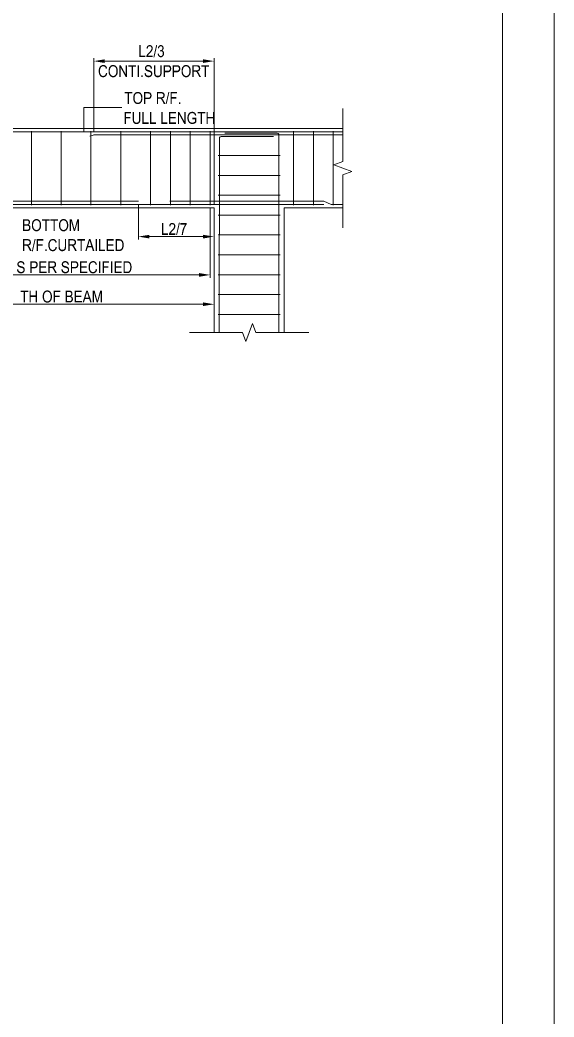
# Model space of a CAD drawing. Header units: millimetres. Extents: x 51.5 to 74.8, y 0.8 to 17.2.
# Drawn here: x 71.89 to 74.76, y 6.11 to 11.47 of the extents above; entities that cross this region are included whole.
import ezdxf

# ---------------------------------------------------------------- set-up
doc = ezdxf.new("R2010")
doc.units = ezdxf.units.MM
doc.layers.add('PDF_Geomertry', color=7, linetype='Continuous')
doc.layers.add('PDF_Solid Fills', color=7, linetype='Continuous')

msp = doc.modelspace()

# ---------------------------------------------------------------- hatches: boundary and pattern name
at = {"layer": 'PDF_Solid Fills', "transparency": 33554559}
for points in [[(72.529, 11.2724), (72.529, 11.3361), (72.5358, 11.3361), (72.5358, 11.2799), (72.5616, 11.2799), (72.5616, 11.2724)], [(72.6009, 11.2799), (72.6009, 11.2724), (72.5665, 11.2724), (72.5663, 11.2748), (72.5677, 11.2798), (72.5693, 11.2827), (72.5707, 11.2855), (72.5759, 11.2922), (72.5798, 11.2961), (72.5843, 11.3005), (72.5901, 11.3073), (72.5916, 11.3098), (72.593, 11.3123), (72.5944, 11.3168), (72.5944, 11.319), (72.5944, 11.3213), (72.5929, 11.3254), (72.5915, 11.3269), (72.5901, 11.3284), (72.5866, 11.3299), (72.5845, 11.3299), (72.5823, 11.3299), (72.5786, 11.3283), (72.5772, 11.3266), (72.5757, 11.3249), (72.5743, 11.3202), (72.5743, 11.317), (72.5677, 11.3179), (72.568, 11.3224), (72.5707, 11.3294), (72.5729, 11.3318), (72.5751, 11.334), (72.5811, 11.3363), (72.5847, 11.3363), (72.5887, 11.3363), (72.5947, 11.3336), (72.5968, 11.3309), (72.5988, 11.3283), (72.6009, 11.3222), (72.6009, 11.3187), (72.6009, 11.3156), (72.5993, 11.3098), (72.5977, 11.307), (72.5961, 11.3043), (72.59, 11.2969), (72.5855, 11.2922), (72.5826, 11.2893), (72.579, 11.2854), (72.578, 11.2843), (72.5772, 11.2831), (72.5759, 11.2811), (72.5754, 11.2799)], [(72.628, 11.2894), (72.6344, 11.2904), (72.6354, 11.2841), (72.6404, 11.2779), (72.6445, 11.2779), (72.6466, 11.2779), (72.6505, 11.2797), (72.652, 11.2815), (72.6537, 11.2834), (72.6552, 11.2881), (72.6552, 11.2912), (72.6552, 11.294), (72.6538, 11.2984), (72.6523, 11.3001), (72.6509, 11.3018), (72.6473, 11.3034), (72.6451, 11.3034), (72.6443, 11.3034), (72.6419, 11.303), (72.6407, 11.3026), (72.6413, 11.3094), (72.6423, 11.3094), (72.6447, 11.3094), (72.6486, 11.3108), (72.6501, 11.3123), (72.6515, 11.3137), (72.653, 11.3176), (72.653, 11.3199), (72.653, 11.3223), (72.6518, 11.3258), (72.6505, 11.3272), (72.6493, 11.3286), (72.6462, 11.3299), (72.6445, 11.3299), (72.6426, 11.3299), (72.6395, 11.3284), (72.6383, 11.327), (72.6369, 11.3256), (72.6354, 11.3213), (72.635, 11.3184), (72.6286, 11.3198), (72.6293, 11.324), (72.632, 11.3301), (72.6341, 11.3322), (72.6362, 11.3343), (72.6413, 11.3363), (72.6444, 11.3363), (72.6476, 11.3363), (72.6529, 11.334), (72.6551, 11.3316), (72.6573, 11.3293), (72.6595, 11.3234), (72.6595, 11.3198), (72.6595, 11.3177), (72.6586, 11.3138), (72.6577, 11.3122), (72.6568, 11.3105), (72.6541, 11.3079), (72.6525, 11.3069), (72.654, 11.3065), (72.6566, 11.3051), (72.6576, 11.3041), (72.6586, 11.3031), (72.6602, 11.3004), (72.6609, 11.2987), (72.6615, 11.297), (72.6622, 11.2933), (72.6622, 11.2913), (72.6622, 11.2869), (72.6595, 11.2798), (72.6569, 11.277), (72.6544, 11.2741), (72.6482, 11.2713), (72.6445, 11.2713), (72.6412, 11.2713), (72.6357, 11.2738), (72.6333, 11.2762), (72.6309, 11.2787), (72.6283, 11.2852)], [(72.3497, 11.1872), (72.3566, 11.1851), (72.3555, 11.1797), (72.3515, 11.1718), (72.3486, 11.1691), (72.3457, 11.1665), (72.3387, 11.1638), (72.3345, 11.1638), (72.3309, 11.1638), (72.3247, 11.1656), (72.3222, 11.1673), (72.3195, 11.1691), (72.3154, 11.1748), (72.3137, 11.1787), (72.312, 11.1826), (72.3105, 11.1918), (72.3105, 11.1972), (72.3105, 11.2023), (72.312, 11.2112), (72.3137, 11.2148), (72.3154, 11.2186), (72.3198, 11.224), (72.3226, 11.2258), (72.3254, 11.2277), (72.3316, 11.2295), (72.3351, 11.2295), (72.3388, 11.2295), (72.3454, 11.2272), (72.3482, 11.2248), (72.3508, 11.2226), (72.3547, 11.2156), (72.3557, 11.2111), (72.349, 11.2091), (72.3472, 11.2158), (72.3402, 11.2223), (72.335, 11.2223), (72.3323, 11.2223), (72.3279, 11.2211), (72.3259, 11.2197), (72.324, 11.2184), (72.3209, 11.2143), (72.3198, 11.2113), (72.3187, 11.2086), (72.3175, 11.2015), (72.3175, 11.1972), (72.3175, 11.1906), (72.3198, 11.1808), (72.3222, 11.1776), (72.3244, 11.1743), (72.3305, 11.1711), (72.3344, 11.1711), (72.3372, 11.1711), (72.342, 11.173), (72.3441, 11.1749), (72.3462, 11.177), (72.349, 11.1831)], [(72.4216, 11.1649), (72.4216, 11.2284), (72.4287, 11.2284), (72.4561, 11.1786), (72.4561, 11.2284), (72.4627, 11.2284), (72.4627, 11.1649), (72.4557, 11.1649), (72.4283, 11.2147), (72.4283, 11.1649)], [(72.4877, 11.1649), (72.4877, 11.2209), (72.4705, 11.2209), (72.4705, 11.2284), (72.5119, 11.2284), (72.5119, 11.2209), (72.4947, 11.2209), (72.4947, 11.1649)], [(72.557, 11.1854), (72.5636, 11.1861), (72.5638, 11.1834), (72.565, 11.1794), (72.5659, 11.1779), (72.5669, 11.1765), (72.5695, 11.1741), (72.5712, 11.1731), (72.5729, 11.1723), (72.5768, 11.1713), (72.5788, 11.1713), (72.582, 11.1713), (72.5868, 11.1729), (72.5884, 11.1744), (72.5902, 11.1759), (72.5919, 11.1798), (72.5919, 11.1822), (72.5919, 11.1837), (72.5912, 11.1861), (72.5907, 11.1872), (72.5901, 11.1881), (72.5882, 11.1899), (72.5869, 11.1906), (72.5857, 11.1913), (72.5802, 11.1931), (72.5761, 11.1944), (72.5725, 11.1954), (72.5672, 11.1976), (72.5657, 11.1987), (72.5641, 11.1998), (72.5616, 11.2026), (72.5608, 11.2044), (72.56, 11.2061), (72.559, 11.2099), (72.559, 11.212), (72.559, 11.2159), (72.5615, 11.2222), (72.564, 11.2247), (72.5665, 11.2272), (72.5733, 11.2295), (72.5775, 11.2295), (72.5804, 11.2295), (72.5855, 11.2284), (72.5876, 11.2273), (72.5898, 11.2261), (72.5932, 11.2229), (72.5944, 11.2206), (72.5957, 11.2186), (72.5969, 11.2134), (72.597, 11.2106), (72.5904, 11.2099), (72.5901, 11.213), (72.5883, 11.2176), (72.5866, 11.2191), (72.5851, 11.2206), (72.5805, 11.2222), (72.5777, 11.2222), (72.5748, 11.2222), (72.5702, 11.2208), (72.5687, 11.2195), (72.5672, 11.2181), (72.5657, 11.2148), (72.5657, 11.2127), (72.5657, 11.2108), (72.5668, 11.2079), (72.5679, 11.2068), (72.569, 11.2056), (72.5741, 11.2036), (72.5782, 11.2024), (72.5819, 11.2015), (72.5875, 11.1995), (72.589, 11.1988), (72.5913, 11.1976), (72.595, 11.1944), (72.5962, 11.1924), (72.5973, 11.1905), (72.5986, 11.1858), (72.5986, 11.183), (72.5986, 11.1802), (72.5973, 11.1752), (72.5961, 11.173), (72.5947, 11.1708), (72.5912, 11.1673), (72.589, 11.1662), (72.5869, 11.1649), (72.5815, 11.1638), (72.5784, 11.1638), (72.5736, 11.1638), (72.5659, 11.1668), (72.563, 11.1697), (72.5601, 11.1726), (72.5572, 11.1804)], [(72.642, 11.2284), (72.6488, 11.2284), (72.6488, 11.1918), (72.6488, 11.1872), (72.648, 11.1795), (72.647, 11.1766), (72.6462, 11.1736), (72.6429, 11.169), (72.6405, 11.1672), (72.6382, 11.1655), (72.6322, 11.1638), (72.6286, 11.1638), (72.6233, 11.1638), (72.6157, 11.1669), (72.613, 11.1699), (72.6105, 11.173), (72.6079, 11.184), (72.6079, 11.1918), (72.6079, 11.2284), (72.6148, 11.2284), (72.6148, 11.1918), (72.6148, 11.1874), (72.6155, 11.1812), (72.6162, 11.1793), (72.6168, 11.1773), (72.619, 11.1744), (72.6205, 11.1734), (72.622, 11.1724), (72.6258, 11.1713), (72.628, 11.1713), (72.6318, 11.1713), (72.637, 11.1734), (72.6387, 11.1755), (72.6404, 11.1776), (72.642, 11.1858), (72.642, 11.1918)], [(72.8802, 11.1649), (72.8802, 11.2209), (72.863, 11.2209), (72.863, 11.2284), (72.9044, 11.2284), (72.9044, 11.2209), (72.8872, 11.2209), (72.8872, 11.1649)], [(72.4668, 11.0202), (72.4668, 11.0762), (72.4495, 11.0762), (72.4495, 11.0837), (72.4909, 11.0837), (72.4909, 11.0762), (72.4736, 11.0762), (72.4736, 11.0202)], [(72.6966, 11.0202), (72.6966, 11.0837), (72.7319, 11.0837), (72.7319, 11.0762), (72.7036, 11.0762), (72.7036, 11.0566), (72.728, 11.0566), (72.728, 11.0491), (72.7036, 11.0491), (72.7036, 11.0202)], [(72.4495, 10.9131), (72.4495, 10.9768), (72.4848, 10.9768), (72.4848, 10.9691), (72.4565, 10.9691), (72.4565, 10.9495), (72.4809, 10.9495), (72.4809, 10.942), (72.4565, 10.942), (72.4565, 10.9131)], [(72.5276, 10.9768), (72.5345, 10.9768), (72.5345, 10.9399), (72.5345, 10.9354), (72.5336, 10.9277), (72.5327, 10.9248), (72.5319, 10.9219), (72.5286, 10.9172), (72.5262, 10.9155), (72.5238, 10.9137), (72.5177, 10.912), (72.5141, 10.912), (72.509, 10.912), (72.5012, 10.9151), (72.4987, 10.9181), (72.4961, 10.9212), (72.4936, 10.9322), (72.4936, 10.9399), (72.4936, 10.9768), (72.5004, 10.9768), (72.5004, 10.9399), (72.5004, 10.9356), (72.5011, 10.9294), (72.5018, 10.9274), (72.5025, 10.9255), (72.5047, 10.9226), (72.5062, 10.9216), (72.5077, 10.9206), (72.5115, 10.9197), (72.5136, 10.9197), (72.5173, 10.9197), (72.5227, 10.9216), (72.5244, 10.9237), (72.5259, 10.9258), (72.5276, 10.934), (72.5276, 10.9399)], [(72.5458, 10.9131), (72.5458, 10.9768), (72.5526, 10.9768), (72.5526, 10.9206), (72.5783, 10.9206), (72.5783, 10.9131)], [(72.5862, 10.9131), (72.5862, 10.9768), (72.5932, 10.9768), (72.5932, 10.9206), (72.6188, 10.9206), (72.6188, 10.9131)], [(72.647, 10.9131), (72.647, 10.9768), (72.654, 10.9768), (72.654, 10.9206), (72.6797, 10.9206), (72.6797, 10.9131)], [(72.6882, 10.9131), (72.6882, 10.9768), (72.7258, 10.9768), (72.7258, 10.9691), (72.6951, 10.9691), (72.6951, 10.9498), (72.7238, 10.9498), (72.7238, 10.9423), (72.6951, 10.9423), (72.6951, 10.9206), (72.727, 10.9206), (72.727, 10.9131)], [(72.7363, 10.9131), (72.7363, 10.9768), (72.7434, 10.9768), (72.7708, 10.9268), (72.7708, 10.9768), (72.7775, 10.9768), (72.7775, 10.9131), (72.7704, 10.9131), (72.743, 10.963), (72.743, 10.9131)], [(72.8137, 10.938), (72.8137, 10.9455), (72.8358, 10.9456), (72.8358, 10.9219), (72.8332, 10.9195), (72.828, 10.9158), (72.8252, 10.9145), (72.8226, 10.9133), (72.8169, 10.912), (72.8141, 10.912), (72.8102, 10.912), (72.8034, 10.914), (72.8005, 10.9158), (72.7975, 10.9177), (72.7927, 10.9233), (72.7911, 10.927), (72.7893, 10.9306), (72.7875, 10.9394), (72.7875, 10.9445), (72.7875, 10.9498), (72.7893, 10.9588), (72.7911, 10.9627), (72.7927, 10.9666), (72.7973, 10.9723), (72.8002, 10.9741), (72.803, 10.9759), (72.8098, 10.9777), (72.8137, 10.9777), (72.8165, 10.9777), (72.8215, 10.9768), (72.8237, 10.9756), (72.8258, 10.9745), (72.8294, 10.9716), (72.8308, 10.9697), (72.8322, 10.9677), (72.8343, 10.9623), (72.835, 10.959), (72.8287, 10.9569), (72.8282, 10.9595), (72.8265, 10.9636), (72.8255, 10.9648), (72.8247, 10.9662), (72.822, 10.9683), (72.8205, 10.9691), (72.819, 10.9698), (72.8155, 10.9706), (72.8134, 10.9706), (72.8107, 10.9706), (72.8058, 10.9693), (72.8037, 10.9679), (72.8016, 10.9665), (72.7983, 10.9622), (72.797, 10.9593), (72.7958, 10.9563), (72.7945, 10.9493), (72.7945, 10.9451), (72.7945, 10.9387), (72.7972, 10.9291), (72.8, 10.9259), (72.8026, 10.9227), (72.8095, 10.9197), (72.8138, 10.9197), (72.8159, 10.9197), (72.8201, 10.9206), (72.8222, 10.9216), (72.8244, 10.9226), (72.8277, 10.9248), (72.829, 10.9262), (72.829, 10.938)], [(72.8591, 10.9131), (72.8591, 10.9691), (72.842, 10.9691), (72.842, 10.9768), (72.8833, 10.9768), (72.8833, 10.9691), (72.8661, 10.9691), (72.8661, 10.9131)], [(72.8902, 10.9131), (72.8902, 10.9768), (72.8972, 10.9768), (72.8972, 10.9506), (72.9243, 10.9506), (72.9243, 10.9768), (72.9312, 10.9768), (72.9312, 10.9131), (72.9243, 10.9131), (72.9243, 10.9431), (72.8972, 10.9431), (72.8972, 10.9131)], [(72.0229, 10.3368), (72.0229, 10.3929), (72.0058, 10.3929), (72.0058, 10.4004), (72.047, 10.4004), (72.047, 10.3929), (72.0298, 10.3929), (72.0298, 10.3368)], [(72.0675, 10.3368), (72.0675, 10.3929), (72.0502, 10.3929), (72.0502, 10.4004), (72.0915, 10.4004), (72.0915, 10.3929), (72.0743, 10.3929), (72.0743, 10.3368)], [(72.1551, 10.3368), (72.1551, 10.4004), (72.1654, 10.4004), (72.1777, 10.3554), (72.1802, 10.3459), (72.1807, 10.3476), (72.182, 10.3527), (72.183, 10.3561), (72.1955, 10.4004), (72.2047, 10.4004), (72.2047, 10.3368), (72.1982, 10.3368), (72.1982, 10.3899), (72.183, 10.3368), (72.1768, 10.3368), (72.1616, 10.3909), (72.1616, 10.3368)], [(72.6507, 10.3165), (72.6507, 10.3799), (72.6575, 10.3799), (72.6575, 10.324), (72.6832, 10.324), (72.6832, 10.3165)], [(72.7226, 10.324), (72.7226, 10.3165), (72.688, 10.3165), (72.688, 10.3187), (72.6894, 10.3238), (72.6908, 10.3266), (72.6923, 10.3294), (72.6976, 10.3361), (72.7013, 10.3399), (72.7059, 10.3444), (72.7118, 10.3513), (72.7132, 10.3538), (72.7145, 10.3562), (72.7159, 10.3608), (72.7159, 10.3629), (72.7159, 10.3652), (72.7145, 10.3693), (72.7132, 10.3708), (72.7118, 10.3723), (72.7082, 10.3738), (72.7061, 10.3738), (72.7038, 10.3738), (72.7002, 10.3722), (72.6987, 10.3705), (72.6973, 10.3688), (72.6959, 10.3641), (72.6959, 10.3611), (72.6893, 10.3619), (72.6897, 10.3665), (72.6922, 10.3733), (72.6945, 10.3756), (72.6968, 10.378), (72.7026, 10.3802), (72.7063, 10.3802), (72.7104, 10.3802), (72.7163, 10.3776), (72.7184, 10.3749), (72.7205, 10.3722), (72.7225, 10.3661), (72.7225, 10.3627), (72.7225, 10.3597), (72.7209, 10.3538), (72.7193, 10.3511), (72.7177, 10.3483), (72.7116, 10.3408), (72.707, 10.3362), (72.7043, 10.3333), (72.7005, 10.3293), (72.6997, 10.3281), (72.6988, 10.3272), (72.6975, 10.3249), (72.697, 10.324)], [(72.75, 10.3716), (72.75, 10.3793), (72.7837, 10.3793), (72.7837, 10.3731), (72.78, 10.3683), (72.7733, 10.3555), (72.7705, 10.3476), (72.7676, 10.3397), (72.7643, 10.3241), (72.7638, 10.3165), (72.7573, 10.3165), (72.7575, 10.3204), (72.7587, 10.3297), (72.7598, 10.3351), (72.7611, 10.3404), (72.7644, 10.3505), (72.7665, 10.3552), (72.7686, 10.3601), (72.773, 10.3683), (72.7755, 10.3716)], [(71.9775, 10.2297), (71.9775, 10.2933), (72.0126, 10.2933), (72.0126, 10.2858), (71.9843, 10.2858), (71.9843, 10.2661), (72.0088, 10.2661), (72.0088, 10.2586), (71.9843, 10.2586), (71.9843, 10.2297)], [(72.0787, 10.252), (72.0857, 10.2498), (72.0845, 10.2445), (72.0805, 10.2365), (72.0776, 10.2338), (72.0747, 10.2312), (72.0677, 10.2286), (72.0636, 10.2286), (72.06, 10.2286), (72.0538, 10.2304), (72.0512, 10.2322), (72.0487, 10.234), (72.0444, 10.2395), (72.0429, 10.2436), (72.0412, 10.2474), (72.0395, 10.2566), (72.0395, 10.2619), (72.0395, 10.2672), (72.0412, 10.2761), (72.0429, 10.2797), (72.0444, 10.2833), (72.0488, 10.2888), (72.0516, 10.2906), (72.0545, 10.2924), (72.0608, 10.2944), (72.0643, 10.2944), (72.068, 10.2944), (72.0744, 10.292), (72.0772, 10.2897), (72.08, 10.2873), (72.0837, 10.2805), (72.0848, 10.2759), (72.078, 10.274), (72.0763, 10.2805), (72.0693, 10.2872), (72.0641, 10.2872), (72.0615, 10.2872), (72.0569, 10.2858), (72.055, 10.2845), (72.0532, 10.2831), (72.05, 10.279), (72.0488, 10.2762), (72.0477, 10.2734), (72.0466, 10.2662), (72.0466, 10.2619), (72.0466, 10.2554), (72.0488, 10.2456), (72.0512, 10.2423), (72.0536, 10.2391), (72.0597, 10.2358), (72.0634, 10.2358), (72.0663, 10.2358), (72.0712, 10.2379), (72.0733, 10.2398), (72.0752, 10.2419), (72.078, 10.2479)], [(72.1283, 10.2933), (72.1352, 10.2933), (72.1352, 10.2566), (72.1352, 10.2519), (72.1343, 10.2444), (72.1334, 10.2413), (72.1325, 10.2384), (72.1293, 10.2337), (72.1269, 10.232), (72.1245, 10.2304), (72.1184, 10.2286), (72.1148, 10.2286), (72.1097, 10.2286), (72.1019, 10.2318), (72.0994, 10.2348), (72.0968, 10.2379), (72.0943, 10.2487), (72.0943, 10.2566), (72.0943, 10.2933), (72.1011, 10.2933), (72.1011, 10.2566), (72.1011, 10.2523), (72.1018, 10.2461), (72.1025, 10.2441), (72.1032, 10.2422), (72.1052, 10.2393), (72.1068, 10.2381), (72.1084, 10.2372), (72.112, 10.2362), (72.1143, 10.2362), (72.118, 10.2362), (72.1233, 10.2383), (72.125, 10.2404), (72.1266, 10.2424), (72.1283, 10.2505), (72.1283, 10.2566)], [(72.2127, 10.2297), (72.2127, 10.2858), (72.1955, 10.2858), (72.1955, 10.2933), (72.2368, 10.2933), (72.2368, 10.2858), (72.2195, 10.2858), (72.2195, 10.2297)], [(72.3122, 10.2297), (72.3122, 10.2933), (72.3191, 10.2933), (72.3191, 10.2372), (72.3448, 10.2372), (72.3448, 10.2297)], [(72.3533, 10.2297), (72.3533, 10.2933), (72.3911, 10.2933), (72.3911, 10.2858), (72.3602, 10.2858), (72.3602, 10.2663), (72.3891, 10.2663), (72.3891, 10.2588), (72.3602, 10.2588), (72.3602, 10.2372), (72.3922, 10.2372), (72.3922, 10.2297)], [(71.8713, 10.1312), (71.8777, 10.1319), (71.878, 10.1293), (71.8793, 10.1252), (71.8801, 10.1237), (71.8811, 10.1222), (71.8837, 10.1199), (71.8854, 10.119), (71.8872, 10.1181), (71.8911, 10.1172), (71.8932, 10.1172), (71.8962, 10.1172), (71.9011, 10.1187), (71.9027, 10.1202), (71.9044, 10.1218), (71.9061, 10.1256), (71.9061, 10.128), (71.9061, 10.1294), (71.9055, 10.1319), (71.9048, 10.133), (71.9043, 10.134), (71.9025, 10.1358), (71.9012, 10.1365), (71.9, 10.137), (71.8945, 10.139), (71.8904, 10.1402), (71.8866, 10.1412), (71.8815, 10.1434), (71.8798, 10.1445), (71.8783, 10.1456), (71.8759, 10.1484), (71.875, 10.1501), (71.8741, 10.1519), (71.8733, 10.1556), (71.8733, 10.1579), (71.8733, 10.1618), (71.8758, 10.168), (71.8783, 10.1705), (71.8808, 10.1729), (71.8875, 10.1754), (71.8918, 10.1754), (71.8945, 10.1754), (71.8997, 10.1743), (71.9019, 10.1731), (71.904, 10.1719), (71.9075, 10.1687), (71.9086, 10.1665), (71.9098, 10.1644), (71.9111, 10.1593), (71.9112, 10.1565), (71.9045, 10.1558), (71.9043, 10.1588), (71.9025, 10.1634), (71.9009, 10.1649), (71.8993, 10.1665), (71.8948, 10.1679), (71.8919, 10.1679), (71.889, 10.1679), (71.8845, 10.1666), (71.883, 10.1654), (71.8815, 10.164), (71.88, 10.1606), (71.88, 10.1586), (71.88, 10.1566), (71.8811, 10.1536), (71.8822, 10.1526), (71.8833, 10.1515), (71.8884, 10.1494), (71.8923, 10.1483), (71.8962, 10.1473), (71.9016, 10.1454), (71.9032, 10.1447), (71.9055, 10.1434), (71.9091, 10.1402), (71.9104, 10.1383), (71.9116, 10.1363), (71.9127, 10.1315), (71.9127, 10.1288), (71.9127, 10.1261), (71.9115, 10.1211), (71.9102, 10.1188), (71.909, 10.1166), (71.9055, 10.1131), (71.9033, 10.112), (71.9011, 10.1108), (71.8958, 10.1097), (71.8927, 10.1097), (71.8879, 10.1097), (71.8801, 10.1126), (71.8773, 10.1155), (71.8744, 10.1184), (71.8713, 10.1262)], [(71.9912, 10.1108), (71.9912, 10.1743), (72.0288, 10.1743), (72.0288, 10.1668), (71.998, 10.1668), (71.998, 10.1473), (72.0269, 10.1473), (72.0269, 10.1398), (71.998, 10.1398), (71.998, 10.1183), (72.03, 10.1183), (72.03, 10.1108)], [(72.11, 10.1312), (72.1165, 10.1319), (72.1168, 10.1293), (72.118, 10.1252), (72.1188, 10.1237), (72.1198, 10.1222), (72.1225, 10.1199), (72.1241, 10.119), (72.1259, 10.1181), (72.1297, 10.1172), (72.1319, 10.1172), (72.135, 10.1172), (72.1397, 10.1187), (72.1415, 10.1202), (72.1432, 10.1218), (72.1448, 10.1256), (72.1448, 10.128), (72.1448, 10.1294), (72.1443, 10.1319), (72.1436, 10.133), (72.143, 10.134), (72.1411, 10.1358), (72.1398, 10.1365), (72.1386, 10.137), (72.1333, 10.139), (72.1291, 10.1402), (72.1254, 10.1412), (72.1201, 10.1434), (72.1186, 10.1445), (72.117, 10.1456), (72.1145, 10.1484), (72.1137, 10.1501), (72.1129, 10.1519), (72.112, 10.1556), (72.112, 10.1579), (72.112, 10.1618), (72.1145, 10.168), (72.117, 10.1705), (72.1195, 10.1729), (72.1262, 10.1754), (72.1304, 10.1754), (72.1333, 10.1754), (72.1384, 10.1743), (72.1407, 10.1731), (72.1427, 10.1719), (72.1462, 10.1687), (72.1473, 10.1665), (72.1486, 10.1644), (72.1498, 10.1593), (72.15, 10.1565), (72.1433, 10.1558), (72.143, 10.1588), (72.1412, 10.1634), (72.1395, 10.1649), (72.138, 10.1665), (72.1336, 10.1679), (72.1307, 10.1679), (72.1277, 10.1679), (72.1233, 10.1666), (72.1218, 10.1654), (72.1201, 10.164), (72.1186, 10.1606), (72.1186, 10.1586), (72.1186, 10.1566), (72.1197, 10.1536), (72.1209, 10.1526), (72.122, 10.1515), (72.127, 10.1494), (72.1311, 10.1483), (72.135, 10.1473), (72.1404, 10.1454), (72.1419, 10.1447), (72.1443, 10.1434), (72.1479, 10.1402), (72.1491, 10.1383), (72.1504, 10.1363), (72.1515, 10.1315), (72.1515, 10.1288), (72.1515, 10.1261), (72.1502, 10.1211), (72.149, 10.1188), (72.1477, 10.1166), (72.1443, 10.1131), (72.142, 10.112), (72.1398, 10.1108), (72.1345, 10.1097), (72.1313, 10.1097), (72.1266, 10.1097), (72.1188, 10.1126), (72.1159, 10.1155), (72.1132, 10.1184), (72.1101, 10.1262)], [(72.2097, 10.1108), (72.2097, 10.1743), (72.2473, 10.1743), (72.2473, 10.1668), (72.2165, 10.1668), (72.2165, 10.1473), (72.2454, 10.1473), (72.2454, 10.1398), (72.2165, 10.1398), (72.2165, 10.1183), (72.2486, 10.1183), (72.2486, 10.1108)], [(72.2951, 10.133), (72.302, 10.1309), (72.3009, 10.1255), (72.2969, 10.1176), (72.294, 10.1149), (72.2911, 10.1123), (72.2841, 10.1097), (72.28, 10.1097), (72.2763, 10.1097), (72.2701, 10.1113), (72.2676, 10.1131), (72.265, 10.1149), (72.2608, 10.1206), (72.2591, 10.1245), (72.2576, 10.1284), (72.2559, 10.1376), (72.2559, 10.143), (72.2559, 10.1481), (72.2576, 10.157), (72.2591, 10.1606), (72.2608, 10.1644), (72.2652, 10.1698), (72.268, 10.1716), (72.2708, 10.1736), (72.277, 10.1754), (72.2805, 10.1754), (72.2844, 10.1754), (72.2908, 10.173), (72.2936, 10.1706), (72.2962, 10.1683), (72.3001, 10.1615), (72.3012, 10.1569), (72.2944, 10.1549), (72.2926, 10.1616), (72.2857, 10.1681), (72.2804, 10.1681), (72.2779, 10.1681), (72.2733, 10.1669), (72.2713, 10.1655), (72.2694, 10.1641), (72.2663, 10.1601), (72.2652, 10.1572), (72.2641, 10.1544), (72.263, 10.1473), (72.263, 10.143), (72.263, 10.1365), (72.2652, 10.1266), (72.2676, 10.1233), (72.2698, 10.1201), (72.2761, 10.1168), (72.2798, 10.1168), (72.2826, 10.1168), (72.2876, 10.1188), (72.2895, 10.1208), (72.2916, 10.1229), (72.2944, 10.129)], [(72.3313, 10.1108), (72.3313, 10.1743), (72.3665, 10.1743), (72.3665, 10.1668), (72.3382, 10.1668), (72.3382, 10.1472), (72.3627, 10.1472), (72.3627, 10.1397), (72.3382, 10.1397), (72.3382, 10.1108)], [(72.3957, 10.1108), (72.3957, 10.1743), (72.4334, 10.1743), (72.4334, 10.1668), (72.4026, 10.1668), (72.4026, 10.1473), (72.4315, 10.1473), (72.4315, 10.1398), (72.4026, 10.1398), (72.4026, 10.1183), (72.4345, 10.1183), (72.4345, 10.1108)], [(71.9072, 9.9531), (71.9072, 10.0091), (71.89, 10.0091), (71.89, 10.0166), (71.9313, 10.0166), (71.9313, 10.0091), (71.9141, 10.0091), (71.9141, 9.9531)], [(71.9383, 9.9531), (71.9383, 10.0166), (71.9452, 10.0166), (71.9452, 9.9905), (71.9723, 9.9905), (71.9723, 10.0166), (71.9791, 10.0166), (71.9791, 9.9531), (71.9723, 9.9531), (71.9723, 9.983), (71.9452, 9.983), (71.9452, 9.9531)], [(72.0683, 9.9531), (72.0683, 10.0166), (72.1036, 10.0166), (72.1036, 10.0091), (72.0752, 10.0091), (72.0752, 9.9895), (72.0997, 9.9895), (72.0997, 9.982), (72.0752, 9.982), (72.0752, 9.9531)], [(72.1813, 9.9531), (72.1813, 10.0166), (72.219, 10.0166), (72.219, 10.0091), (72.1882, 10.0091), (72.1882, 9.9898), (72.217, 9.9898), (72.217, 9.9822), (72.1882, 9.9822), (72.1882, 9.9606), (72.2202, 9.9606), (72.2202, 9.9531)], [(72.278, 9.9531), (72.278, 10.0166), (72.2884, 10.0166), (72.3008, 9.9716), (72.3032, 9.9622), (72.3037, 9.964), (72.3051, 9.9691), (72.3059, 9.9724), (72.3184, 10.0166), (72.3277, 10.0166), (72.3277, 9.9531), (72.3211, 9.9531), (72.3211, 10.0062), (72.3059, 9.9531), (72.2997, 9.9531), (72.2847, 10.0073), (72.2847, 9.9531)]]:
    msp.add_hatch(color=256, dxfattribs=at).paths.add_polyline_path(points)
h = msp.add_hatch(color=256, dxfattribs=at)
h.paths.add_polyline_path([(72.3632, 11.1958), (72.3632, 11.204), (72.3668, 11.2165), (72.3704, 11.2208), (72.374, 11.2252), (72.3829, 11.2295), (72.3882, 11.2295), (72.3916, 11.2295), (72.398, 11.2276), (72.4008, 11.2256), (72.4036, 11.2237), (72.4082, 11.218), (72.4098, 11.2143), (72.4115, 11.2106), (72.4132, 11.2018), (72.4132, 11.1966), (72.4132, 11.1895), (72.41, 11.178), (72.4066, 11.1736), (72.4032, 11.1687), (72.3938, 11.1638), (72.3882, 11.1638), (72.3825, 11.1638), (72.3732, 11.1688), (72.3695, 11.1738), (72.3663, 11.1784), (72.3632, 11.1894)])
h.paths.add_polyline_path([(72.3702, 11.1958), (72.3702, 11.1898), (72.3729, 11.1808), (72.3755, 11.1774), (72.378, 11.1743), (72.3844, 11.1711), (72.3882, 11.1711), (72.3919, 11.1711), (72.3983, 11.1743), (72.4009, 11.1776), (72.4034, 11.1808), (72.4061, 11.1905), (72.4061, 11.1968), (72.4061, 11.2009), (72.4047, 11.2083), (72.4034, 11.2115), (72.4023, 11.214), (72.3993, 11.2179), (72.3972, 11.2194), (72.3952, 11.2209), (72.3907, 11.2223), (72.3883, 11.2223), (72.3844, 11.2223), (72.3779, 11.2191), (72.3754, 11.2159), (72.3729, 11.2126), (72.3702, 11.2026)])
h = msp.add_hatch(color=256, dxfattribs=at)
h.paths.add_polyline_path([(72.6605, 11.1649), (72.6605, 11.2284), (72.6801, 11.2284), (72.6836, 11.2284), (72.6887, 11.2279), (72.6904, 11.2273), (72.6926, 11.2265), (72.6962, 11.2234), (72.6976, 11.2212), (72.699, 11.2188), (72.7002, 11.2134), (72.7002, 11.2102), (72.7002, 11.2059), (72.698, 11.1988), (72.6959, 11.1962), (72.6937, 11.1934), (72.6861, 11.1908), (72.6808, 11.1908), (72.6673, 11.1908), (72.6673, 11.1649)])
h.paths.add_polyline_path([(72.6673, 11.1983), (72.6809, 11.1983), (72.6841, 11.1983), (72.6887, 11.1997), (72.6902, 11.2011), (72.6918, 11.2026), (72.6932, 11.2069), (72.6932, 11.2098), (72.6932, 11.2118), (72.6925, 11.2149), (72.6918, 11.2163), (72.6911, 11.2176), (72.6893, 11.2195), (72.6883, 11.2199), (72.6872, 11.2205), (72.6834, 11.2209), (72.6808, 11.2209), (72.6673, 11.2209)])
h = msp.add_hatch(color=256, dxfattribs=at)
h.paths.add_polyline_path([(72.709, 11.1649), (72.709, 11.2284), (72.7287, 11.2284), (72.7322, 11.2284), (72.7373, 11.2279), (72.739, 11.2273), (72.7412, 11.2265), (72.7448, 11.2234), (72.7461, 11.2212), (72.7475, 11.2188), (72.7488, 11.2134), (72.7488, 11.2102), (72.7488, 11.2059), (72.7466, 11.1988), (72.7444, 11.1962), (72.7423, 11.1934), (72.7347, 11.1908), (72.7293, 11.1908), (72.7159, 11.1908), (72.7159, 11.1649)])
h.paths.add_polyline_path([(72.7159, 11.1983), (72.7294, 11.1983), (72.7326, 11.1983), (72.7373, 11.1997), (72.7388, 11.2011), (72.7402, 11.2026), (72.7418, 11.2069), (72.7418, 11.2098), (72.7418, 11.2118), (72.7411, 11.2149), (72.7402, 11.2163), (72.7395, 11.2176), (72.7379, 11.2195), (72.7368, 11.2199), (72.7358, 11.2205), (72.732, 11.2209), (72.7293, 11.2209), (72.7159, 11.2209)])
h = msp.add_hatch(color=256, dxfattribs=at)
h.paths.add_polyline_path([(72.7557, 11.1958), (72.7557, 11.204), (72.7593, 11.2165), (72.7629, 11.2208), (72.7665, 11.2252), (72.7754, 11.2295), (72.7807, 11.2295), (72.7841, 11.2295), (72.7904, 11.2276), (72.7933, 11.2256), (72.7961, 11.2237), (72.8007, 11.218), (72.8023, 11.2143), (72.804, 11.2106), (72.8057, 11.2018), (72.8057, 11.1966), (72.8057, 11.1895), (72.8023, 11.178), (72.7991, 11.1736), (72.7957, 11.1687), (72.7863, 11.1638), (72.7807, 11.1638), (72.7748, 11.1638), (72.7657, 11.1688), (72.762, 11.1738), (72.7588, 11.1784), (72.7557, 11.1894)])
h.paths.add_polyline_path([(72.7627, 11.1958), (72.7627, 11.1898), (72.7654, 11.1808), (72.768, 11.1774), (72.7705, 11.1743), (72.7769, 11.1711), (72.7807, 11.1711), (72.7844, 11.1711), (72.7908, 11.1743), (72.7934, 11.1776), (72.7959, 11.1808), (72.7986, 11.1905), (72.7986, 11.1968), (72.7986, 11.2009), (72.7972, 11.2083), (72.7959, 11.2115), (72.7948, 11.214), (72.7918, 11.2179), (72.7897, 11.2194), (72.7876, 11.2209), (72.7832, 11.2223), (72.7808, 11.2223), (72.7768, 11.2223), (72.7704, 11.2191), (72.7679, 11.2159), (72.7652, 11.2126), (72.7627, 11.2026)])
h = msp.add_hatch(color=256, dxfattribs=at)
h.paths.add_polyline_path([(72.8143, 11.1649), (72.8143, 11.2284), (72.8375, 11.2284), (72.8411, 11.2284), (72.8463, 11.2276), (72.8482, 11.2268), (72.8498, 11.2258), (72.8527, 11.2229), (72.8538, 11.2208), (72.855, 11.2187), (72.8561, 11.2138), (72.8561, 11.2112), (72.8561, 11.2076), (72.8541, 11.2018), (72.8523, 11.1995), (72.8504, 11.1973), (72.845, 11.1944), (72.8413, 11.1938), (72.8429, 11.193), (72.845, 11.1912), (72.8458, 11.1904), (72.8473, 11.1886), (72.85, 11.1844), (72.8512, 11.1822), (72.8602, 11.1649), (72.8516, 11.1649), (72.8447, 11.1781), (72.8426, 11.182), (72.8395, 11.1872), (72.8386, 11.1886), (72.8375, 11.1899), (72.8355, 11.1918), (72.8345, 11.1922), (72.8336, 11.1927), (72.8309, 11.1931), (72.8291, 11.1931), (72.8212, 11.1931), (72.8212, 11.1649)])
h.paths.add_polyline_path([(72.8212, 11.2005), (72.8361, 11.2005), (72.8384, 11.2005), (72.8422, 11.2011), (72.8434, 11.2016), (72.8447, 11.2022), (72.8468, 11.2041), (72.8475, 11.2054), (72.8482, 11.2066), (72.849, 11.2095), (72.849, 11.2112), (72.849, 11.2136), (72.8475, 11.2173), (72.8461, 11.2187), (72.8447, 11.2201), (72.8405, 11.2215), (72.8377, 11.2215), (72.8212, 11.2215)])
h = msp.add_hatch(color=256, dxfattribs=at)
h.paths.add_polyline_path([(72.4959, 11.0511), (72.4959, 11.0593), (72.4995, 11.0718), (72.5032, 11.0761), (72.5068, 11.0805), (72.5157, 11.0848), (72.5209, 11.0848), (72.5244, 11.0848), (72.5307, 11.0829), (72.5336, 11.0809), (72.5363, 11.079), (72.5409, 11.0733), (72.5426, 11.0695), (72.5443, 11.0659), (72.5458, 11.057), (72.5458, 11.0519), (72.5458, 11.0448), (72.5426, 11.0333), (72.5394, 11.0288), (72.5359, 11.024), (72.5266, 11.0191), (72.5209, 11.0191), (72.5151, 11.0191), (72.5058, 11.0241), (72.5023, 11.0291), (72.4991, 11.0337), (72.4959, 11.0447)])
h.paths.add_polyline_path([(72.503, 11.0511), (72.503, 11.0451), (72.5057, 11.0361), (72.5083, 11.0327), (72.5108, 11.0295), (72.5172, 11.0262), (72.5209, 11.0262), (72.5247, 11.0262), (72.5311, 11.0295), (72.5336, 11.0329), (72.5362, 11.0361), (72.5388, 11.0458), (72.5388, 11.052), (72.5388, 11.0562), (72.5375, 11.0636), (72.5362, 11.0668), (72.5351, 11.0693), (72.532, 11.0731), (72.53, 11.0747), (72.5279, 11.0762), (72.5234, 11.0776), (72.5209, 11.0776), (72.517, 11.0776), (72.5107, 11.0744), (72.5082, 11.0711), (72.5055, 11.0679), (72.503, 11.0579)])
h = msp.add_hatch(color=256, dxfattribs=at)
h.paths.add_polyline_path([(72.5545, 11.0202), (72.5545, 11.0837), (72.5743, 11.0837), (72.5777, 11.0837), (72.5829, 11.0831), (72.5844, 11.0826), (72.5868, 11.0818), (72.5904, 11.0787), (72.5916, 11.0763), (72.593, 11.0741), (72.5944, 11.0687), (72.5944, 11.0654), (72.5944, 11.0612), (72.5922, 11.0541), (72.59, 11.0515), (72.5877, 11.0487), (72.5802, 11.0461), (72.5748, 11.0461), (72.5615, 11.0461), (72.5615, 11.0202)])
h.paths.add_polyline_path([(72.5615, 11.0536), (72.575, 11.0536), (72.5782, 11.0536), (72.5829, 11.0549), (72.5843, 11.0563), (72.5858, 11.0579), (72.5873, 11.0622), (72.5873, 11.0651), (72.5873, 11.067), (72.5866, 11.0702), (72.5858, 11.0715), (72.5851, 11.0729), (72.5833, 11.0747), (72.5823, 11.0752), (72.5812, 11.0758), (72.5776, 11.0762), (72.5748, 11.0762), (72.5615, 11.0762)])
h = msp.add_hatch(color=256, dxfattribs=at)
h.paths.add_polyline_path([(72.6234, 11.0202), (72.6234, 11.0837), (72.6465, 11.0837), (72.6501, 11.0837), (72.6555, 11.0829), (72.6572, 11.0819), (72.6588, 11.0811), (72.6618, 11.0781), (72.6629, 11.0761), (72.664, 11.074), (72.6651, 11.0691), (72.6651, 11.0665), (72.6651, 11.0629), (72.6632, 11.057), (72.6613, 11.0548), (72.6594, 11.0526), (72.654, 11.0497), (72.6504, 11.0491), (72.6519, 11.0483), (72.6541, 11.0465), (72.6548, 11.0456), (72.6563, 11.0437), (72.6591, 11.0397), (72.6602, 11.0374), (72.6693, 11.0202), (72.6607, 11.0202), (72.6537, 11.0334), (72.6516, 11.0373), (72.6486, 11.0424), (72.6476, 11.0438), (72.6466, 11.0452), (72.6445, 11.047), (72.6436, 11.0474), (72.6426, 11.048), (72.64, 11.0484), (72.6382, 11.0484), (72.6302, 11.0484), (72.6302, 11.0202)])
h.paths.add_polyline_path([(72.6302, 11.0558), (72.6451, 11.0558), (72.6476, 11.0558), (72.6512, 11.0563), (72.6525, 11.0569), (72.6538, 11.0574), (72.6558, 11.0594), (72.6565, 11.0606), (72.6573, 11.0619), (72.658, 11.0648), (72.658, 11.0665), (72.658, 11.0688), (72.6566, 11.0726), (72.6552, 11.074), (72.6537, 11.0754), (72.6495, 11.0768), (72.6468, 11.0768), (72.6302, 11.0768)])
h = msp.add_hatch(color=256, dxfattribs=at)
h.paths.add_polyline_path([(71.9041, 10.3368), (71.9041, 10.4004), (71.9237, 10.4004), (71.9266, 10.4004), (71.9313, 10.3994), (71.9332, 10.3984), (71.9348, 10.3976), (71.9377, 10.3947), (71.9388, 10.3927), (71.94, 10.3908), (71.9411, 10.3865), (71.9411, 10.3841), (71.9411, 10.3819), (71.9401, 10.378), (71.9391, 10.3762), (71.9382, 10.3744), (71.9355, 10.3716), (71.9337, 10.3706), (71.9359, 10.3698), (71.9395, 10.3669), (71.9408, 10.3649), (71.9422, 10.363), (71.9434, 10.3581), (71.9434, 10.3552), (71.9434, 10.3523), (71.9423, 10.3472), (71.9411, 10.3451), (71.94, 10.3429), (71.9368, 10.3397), (71.9348, 10.3387), (71.9327, 10.3377), (71.9273, 10.3368), (71.924, 10.3368)])
h.paths.add_polyline_path([(71.9109, 10.3443), (71.924, 10.3443), (71.9261, 10.3443), (71.9293, 10.3447), (71.9304, 10.3451), (71.9318, 10.3456), (71.934, 10.3474), (71.9348, 10.3487), (71.9357, 10.3501), (71.9363, 10.3533), (71.9363, 10.3552), (71.9363, 10.357), (71.9357, 10.3601), (71.935, 10.3613), (71.9341, 10.3626), (71.9322, 10.3644), (71.9309, 10.3649), (71.9297, 10.3655), (71.9258, 10.3661), (71.923, 10.3661), (71.9109, 10.3661)])
h.paths.add_polyline_path([(71.9109, 10.3736), (71.9223, 10.3736), (71.9245, 10.3736), (71.9276, 10.3738), (71.9286, 10.3743), (71.93, 10.3747), (71.932, 10.3762), (71.9327, 10.3773), (71.9334, 10.3783), (71.9343, 10.3812), (71.9343, 10.3831), (71.9343, 10.3848), (71.9336, 10.3877), (71.9329, 10.3888), (71.9322, 10.3899), (71.9305, 10.3915), (71.9294, 10.3919), (71.9283, 10.3924), (71.9243, 10.3929), (71.9215, 10.3929), (71.9109, 10.3929)])
h = msp.add_hatch(color=256, dxfattribs=at)
h.paths.add_polyline_path([(71.9509, 10.3677), (71.9509, 10.3758), (71.9545, 10.3883), (71.9582, 10.3927), (71.9616, 10.397), (71.9707, 10.4015), (71.9759, 10.4015), (71.9794, 10.4015), (71.9857, 10.3994), (71.9886, 10.3974), (71.9913, 10.3955), (71.9958, 10.3899), (71.9975, 10.3862), (71.9991, 10.3824), (72.0008, 10.3736), (72.0008, 10.3684), (72.0008, 10.3615), (71.9976, 10.3499), (71.9944, 10.3455), (71.9909, 10.3405), (71.9816, 10.3356), (71.9759, 10.3356), (71.9701, 10.3356), (71.9608, 10.3406), (71.9573, 10.3458), (71.9541, 10.3502), (71.9509, 10.3612)])
h.paths.add_polyline_path([(71.958, 10.3676), (71.958, 10.3618), (71.9607, 10.3526), (71.9632, 10.3494), (71.9658, 10.3461), (71.9722, 10.3429), (71.9758, 10.3429), (71.9797, 10.3429), (71.9861, 10.3462), (71.9886, 10.3494), (71.9912, 10.3527), (71.9937, 10.3623), (71.9937, 10.3687), (71.9937, 10.3727), (71.9925, 10.3801), (71.9911, 10.3833), (71.9901, 10.3858), (71.987, 10.3898), (71.985, 10.3912), (71.9829, 10.3927), (71.9784, 10.3943), (71.9759, 10.3943), (71.972, 10.3943), (71.9657, 10.3909), (71.963, 10.3877), (71.9605, 10.3844), (71.958, 10.3744)])
h = msp.add_hatch(color=256, dxfattribs=at)
h.paths.add_polyline_path([(72.0966, 10.3677), (72.0966, 10.3758), (72.1002, 10.3883), (72.1038, 10.3927), (72.1073, 10.397), (72.1162, 10.4015), (72.1216, 10.4015), (72.1251, 10.4015), (72.1313, 10.3994), (72.1341, 10.3974), (72.137, 10.3955), (72.1415, 10.3899), (72.1432, 10.3862), (72.1448, 10.3824), (72.1465, 10.3736), (72.1465, 10.3684), (72.1465, 10.3615), (72.1433, 10.3499), (72.1401, 10.3455), (72.1366, 10.3405), (72.1273, 10.3356), (72.1216, 10.3356), (72.1158, 10.3356), (72.1065, 10.3406), (72.103, 10.3458), (72.0998, 10.3502), (72.0966, 10.3612)])
h.paths.add_polyline_path([(72.1037, 10.3676), (72.1037, 10.3618), (72.1063, 10.3526), (72.1088, 10.3494), (72.1115, 10.3461), (72.1177, 10.3429), (72.1215, 10.3429), (72.1254, 10.3429), (72.1318, 10.3462), (72.1343, 10.3494), (72.1369, 10.3527), (72.1394, 10.3623), (72.1394, 10.3687), (72.1394, 10.3727), (72.1382, 10.3801), (72.1368, 10.3833), (72.1358, 10.3858), (72.1327, 10.3898), (72.1307, 10.3912), (72.1286, 10.3927), (72.1241, 10.3943), (72.1216, 10.3943), (72.1177, 10.3943), (72.1113, 10.3909), (72.1087, 10.3877), (72.1062, 10.3844), (72.1037, 10.3744)])
h = msp.add_hatch(color=256, dxfattribs=at)
h.paths.add_polyline_path([(71.9041, 10.2297), (71.9041, 10.2933), (71.9272, 10.2933), (71.9308, 10.2933), (71.9362, 10.2924), (71.9379, 10.2915), (71.9397, 10.2906), (71.9425, 10.2876), (71.9436, 10.2856), (71.9447, 10.2836), (71.9458, 10.2787), (71.9458, 10.2759), (71.9458, 10.2723), (71.9438, 10.2665), (71.942, 10.2643), (71.9402, 10.262), (71.9347, 10.2593), (71.9312, 10.2586), (71.9326, 10.2577), (71.9348, 10.2561), (71.9355, 10.2551), (71.937, 10.2533), (71.9398, 10.2493), (71.9409, 10.247), (71.9501, 10.2297), (71.9413, 10.2297), (71.9344, 10.2429), (71.9325, 10.2468), (71.9294, 10.252), (71.9283, 10.2534), (71.9273, 10.2547), (71.9252, 10.2566), (71.9243, 10.257), (71.9234, 10.2574), (71.9207, 10.258), (71.919, 10.258), (71.9109, 10.258), (71.9109, 10.2297)])
h.paths.add_polyline_path([(71.9109, 10.2652), (71.9258, 10.2652), (71.9283, 10.2652), (71.932, 10.2659), (71.9333, 10.2665), (71.9345, 10.267), (71.9365, 10.2688), (71.9372, 10.2701), (71.938, 10.2713), (71.9387, 10.2743), (71.9387, 10.2759), (71.9387, 10.2784), (71.9373, 10.2822), (71.9359, 10.2836), (71.9345, 10.2849), (71.9302, 10.2863), (71.9275, 10.2863), (71.9109, 10.2863)])
h = msp.add_hatch(color=256, dxfattribs=at)
h.paths.add_polyline_path([(72.1468, 10.2297), (72.1468, 10.2933), (72.17, 10.2933), (72.1736, 10.2933), (72.1788, 10.2924), (72.1805, 10.2915), (72.1823, 10.2906), (72.1851, 10.2876), (72.1862, 10.2856), (72.1873, 10.2836), (72.1884, 10.2787), (72.1884, 10.2759), (72.1884, 10.2723), (72.1866, 10.2665), (72.1847, 10.2643), (72.1829, 10.262), (72.1775, 10.2593), (72.1738, 10.2586), (72.1752, 10.2577), (72.1775, 10.2561), (72.1782, 10.2551), (72.1798, 10.2533), (72.1825, 10.2493), (72.1836, 10.247), (72.1927, 10.2297), (72.184, 10.2297), (72.177, 10.2429), (72.1751, 10.2468), (72.172, 10.252), (72.1709, 10.2534), (72.17, 10.2547), (72.168, 10.2566), (72.167, 10.257), (72.1661, 10.2574), (72.1633, 10.258), (72.1616, 10.258), (72.1537, 10.258), (72.1537, 10.2297)])
h.paths.add_polyline_path([(72.1537, 10.2652), (72.1686, 10.2652), (72.1709, 10.2652), (72.1747, 10.2659), (72.1759, 10.2665), (72.1772, 10.267), (72.1791, 10.2688), (72.18, 10.2701), (72.1807, 10.2713), (72.1813, 10.2743), (72.1813, 10.2759), (72.1813, 10.2784), (72.18, 10.2822), (72.1786, 10.2836), (72.1772, 10.2849), (72.173, 10.2863), (72.1702, 10.2863), (72.1537, 10.2863)])
h = msp.add_hatch(color=256, dxfattribs=at)
h.paths.add_polyline_path([(72.2382, 10.2297), (72.2582, 10.2933), (72.2657, 10.2933), (72.287, 10.2297), (72.2791, 10.2297), (72.273, 10.249), (72.2511, 10.249), (72.2455, 10.2297)])
h.paths.add_polyline_path([(72.2532, 10.2558), (72.2708, 10.2558), (72.2654, 10.2734), (72.2641, 10.2774), (72.2623, 10.2841), (72.2618, 10.2866), (72.2612, 10.2836), (72.2598, 10.2774), (72.2588, 10.2744)])
h = msp.add_hatch(color=256, dxfattribs=at)
h.paths.add_polyline_path([(72.4016, 10.2297), (72.4016, 10.2933), (72.4195, 10.2933), (72.423, 10.2933), (72.428, 10.2927), (72.4298, 10.2922), (72.432, 10.2913), (72.4359, 10.2886), (72.4377, 10.2866), (72.4394, 10.2845), (72.4419, 10.2794), (72.4429, 10.2763), (72.4438, 10.2733), (72.4447, 10.2661), (72.4447, 10.2619), (72.4447, 10.2565), (72.4432, 10.2473), (72.4416, 10.2436), (72.44, 10.2398), (72.4359, 10.2344), (72.4334, 10.2329), (72.4309, 10.2313), (72.4244, 10.2297), (72.4204, 10.2297)])
h.paths.add_polyline_path([(72.4084, 10.2372), (72.4197, 10.2372), (72.423, 10.2372), (72.4282, 10.2383), (72.4298, 10.2394), (72.4316, 10.2405), (72.4343, 10.244), (72.4352, 10.2465), (72.4365, 10.2497), (72.4377, 10.2574), (72.4377, 10.2619), (72.4377, 10.2668), (72.4363, 10.2744), (72.4351, 10.2772), (72.4337, 10.2799), (72.4304, 10.2836), (72.4283, 10.2845), (72.4269, 10.2851), (72.4225, 10.2858), (72.4194, 10.2858), (72.4084, 10.2858)])
h = msp.add_hatch(color=256, dxfattribs=at)
h.paths.add_polyline_path([(71.9425, 10.1108), (71.9425, 10.1743), (71.962, 10.1743), (71.9655, 10.1743), (71.9707, 10.1737), (71.9723, 10.1731), (71.9745, 10.1723), (71.9782, 10.1693), (71.9795, 10.1669), (71.9808, 10.1647), (71.9822, 10.1593), (71.9822, 10.1559), (71.9822, 10.1518), (71.98, 10.1447), (71.9777, 10.142), (71.9757, 10.1393), (71.968, 10.1366), (71.9626, 10.1366), (71.9493, 10.1366), (71.9493, 10.1108)])
h.paths.add_polyline_path([(71.9493, 10.1441), (71.9627, 10.1441), (71.9659, 10.1441), (71.9707, 10.1455), (71.9722, 10.1469), (71.9736, 10.1484), (71.9751, 10.1527), (71.9751, 10.1556), (71.9751, 10.1576), (71.9744, 10.1608), (71.9737, 10.162), (71.9729, 10.1634), (71.9712, 10.1652), (71.9701, 10.1658), (71.9691, 10.1663), (71.9654, 10.1668), (71.9626, 10.1668), (71.9493, 10.1668)])
h = msp.add_hatch(color=256, dxfattribs=at)
h.paths.add_polyline_path([(72.0395, 10.1108), (72.0395, 10.1743), (72.0626, 10.1743), (72.0662, 10.1743), (72.0716, 10.1734), (72.0733, 10.1724), (72.0751, 10.1716), (72.0779, 10.1687), (72.079, 10.1666), (72.0801, 10.1645), (72.0812, 10.1597), (72.0812, 10.157), (72.0812, 10.1534), (72.0793, 10.1476), (72.0775, 10.1454), (72.0755, 10.1431), (72.0701, 10.1402), (72.0666, 10.1397), (72.068, 10.1388), (72.0702, 10.137), (72.0709, 10.1362), (72.0725, 10.1343), (72.0752, 10.1302), (72.0763, 10.128), (72.0855, 10.1108), (72.0768, 10.1108), (72.0698, 10.124), (72.0677, 10.1279), (72.0648, 10.133), (72.0637, 10.1344), (72.0627, 10.1358), (72.0607, 10.1376), (72.0597, 10.138), (72.0587, 10.1386), (72.0561, 10.139), (72.0544, 10.139), (72.0463, 10.139), (72.0463, 10.1108)])
h.paths.add_polyline_path([(72.0463, 10.1463), (72.0612, 10.1463), (72.0637, 10.1463), (72.0675, 10.1469), (72.0687, 10.1474), (72.07, 10.148), (72.0719, 10.1499), (72.0726, 10.1512), (72.0734, 10.1524), (72.0741, 10.1554), (72.0741, 10.157), (72.0741, 10.1594), (72.0727, 10.1631), (72.0713, 10.1645), (72.07, 10.1659), (72.0657, 10.1673), (72.0629, 10.1673), (72.0463, 10.1673)])
h = msp.add_hatch(color=256, dxfattribs=at)
h.paths.add_polyline_path([(72.1609, 10.1108), (72.1609, 10.1743), (72.1805, 10.1743), (72.184, 10.1743), (72.1891, 10.1737), (72.1908, 10.1731), (72.193, 10.1723), (72.1966, 10.1693), (72.198, 10.1669), (72.1993, 10.1647), (72.2007, 10.1593), (72.2007, 10.1559), (72.2007, 10.1518), (72.1984, 10.1447), (72.1962, 10.142), (72.1941, 10.1393), (72.1865, 10.1366), (72.1811, 10.1366), (72.1677, 10.1366), (72.1677, 10.1108)])
h.paths.add_polyline_path([(72.1677, 10.1441), (72.1812, 10.1441), (72.1845, 10.1441), (72.1891, 10.1455), (72.1907, 10.1469), (72.192, 10.1484), (72.1936, 10.1527), (72.1936, 10.1556), (72.1936, 10.1576), (72.1929, 10.1608), (72.1922, 10.162), (72.1913, 10.1634), (72.1897, 10.1652), (72.1886, 10.1658), (72.1876, 10.1663), (72.1838, 10.1668), (72.1812, 10.1668), (72.1677, 10.1668)])
h = msp.add_hatch(color=256, dxfattribs=at)
h.paths.add_polyline_path([(72.444, 10.1108), (72.444, 10.1743), (72.462, 10.1743), (72.4654, 10.1743), (72.4704, 10.1737), (72.4722, 10.1731), (72.4744, 10.1723), (72.4783, 10.1695), (72.4801, 10.1676), (72.4818, 10.1655), (72.4843, 10.1605), (72.4852, 10.1574), (72.4862, 10.1544), (72.487, 10.147), (72.487, 10.1429), (72.487, 10.1374), (72.4855, 10.1283), (72.484, 10.1245), (72.4823, 10.1208), (72.4783, 10.1154), (72.4758, 10.1138), (72.4733, 10.1123), (72.4668, 10.1108), (72.4627, 10.1108)])
h.paths.add_polyline_path([(72.4508, 10.1183), (72.462, 10.1183), (72.4654, 10.1183), (72.4705, 10.1193), (72.4722, 10.1204), (72.474, 10.1215), (72.4766, 10.1251), (72.4776, 10.1274), (72.4788, 10.1306), (72.4801, 10.1384), (72.4801, 10.143), (72.4801, 10.1477), (72.4787, 10.1554), (72.4775, 10.1581), (72.4761, 10.1609), (72.4727, 10.1645), (72.4707, 10.1655), (72.4693, 10.1662), (72.4648, 10.1668), (72.4618, 10.1668), (72.4508, 10.1668)])
h = msp.add_hatch(color=256, dxfattribs=at)
h.paths.add_polyline_path([(72.0093, 9.984), (72.0093, 9.9922), (72.0127, 10.0047), (72.0163, 10.009), (72.02, 10.0134), (72.0288, 10.0177), (72.0343, 10.0177), (72.0376, 10.0177), (72.044, 10.0158), (72.0468, 10.0138), (72.0497, 10.0119), (72.0541, 10.0062), (72.0558, 10.0024), (72.0575, 9.9988), (72.0591, 9.9899), (72.0591, 9.9848), (72.0591, 9.9777), (72.0559, 9.9662), (72.0527, 9.9618), (72.0491, 9.9569), (72.04, 9.952), (72.0341, 9.952), (72.0284, 9.952), (72.0191, 9.957), (72.0157, 9.962), (72.0125, 9.9666), (72.0093, 9.9776)])
h.paths.add_polyline_path([(72.0163, 9.984), (72.0163, 9.978), (72.0188, 9.969), (72.0215, 9.9656), (72.0241, 9.9624), (72.0304, 9.9593), (72.0341, 9.9593), (72.0379, 9.9593), (72.0443, 9.9624), (72.0469, 9.9658), (72.0494, 9.969), (72.052, 9.9787), (72.052, 9.9849), (72.052, 9.9891), (72.0507, 9.9965), (72.0494, 9.9997), (72.0484, 10.0022), (72.0452, 10.0061), (72.0433, 10.0076), (72.0412, 10.0091), (72.0366, 10.0105), (72.0343, 10.0105), (72.0304, 10.0105), (72.0238, 10.0073), (72.0213, 10.0041), (72.0188, 10.0008), (72.0163, 9.9908)])
h = msp.add_hatch(color=256, dxfattribs=at)
h.paths.add_polyline_path([(72.1323, 9.9531), (72.1323, 10.0166), (72.1519, 10.0166), (72.155, 10.0166), (72.1597, 10.0158), (72.1613, 10.0148), (72.1632, 10.0138), (72.1659, 10.0111), (72.167, 10.0091), (72.1682, 10.0072), (72.1693, 10.0029), (72.1693, 10.0005), (72.1693, 9.9983), (72.1683, 9.9943), (72.1673, 9.9926), (72.1663, 9.9908), (72.1637, 9.988), (72.162, 9.9869), (72.1643, 9.9861), (72.1677, 9.9833), (72.1691, 9.9813), (72.1704, 9.9793), (72.1718, 9.9744), (72.1718, 9.9715), (72.1718, 9.9687), (72.1705, 9.9636), (72.1694, 9.9613), (72.1682, 9.9593), (72.165, 9.9561), (72.163, 9.9551), (72.1611, 9.9541), (72.1557, 9.9531), (72.1522, 9.9531)])
h.paths.add_polyline_path([(72.1393, 9.9606), (72.1522, 9.9606), (72.1544, 9.9606), (72.1576, 9.9609), (72.1586, 9.9613), (72.1601, 9.9619), (72.1623, 9.9638), (72.1632, 9.9651), (72.1638, 9.9663), (72.1647, 9.9697), (72.1647, 9.9716), (72.1647, 9.9733), (72.1638, 9.9763), (72.1632, 9.9776), (72.1625, 9.9788), (72.1604, 9.9806), (72.1591, 9.9813), (72.1579, 9.9819), (72.154, 9.9824), (72.1513, 9.9824), (72.1393, 9.9824)])
h.paths.add_polyline_path([(72.1393, 9.9899), (72.1505, 9.9899), (72.1527, 9.9899), (72.1559, 9.9902), (72.1569, 9.9905), (72.1582, 9.9911), (72.1602, 9.9926), (72.1611, 9.9936), (72.1618, 9.9947), (72.1625, 9.9976), (72.1625, 9.9994), (72.1625, 10.0012), (72.1618, 10.004), (72.1612, 10.0051), (72.1605, 10.0063), (72.1587, 10.0079), (72.1576, 10.0083), (72.1565, 10.0087), (72.1526, 10.0091), (72.1497, 10.0091), (72.1393, 10.0091)])
h = msp.add_hatch(color=256, dxfattribs=at)
h.paths.add_polyline_path([(72.224, 9.9531), (72.244, 10.0166), (72.2515, 10.0166), (72.2729, 9.9531), (72.265, 9.9531), (72.2588, 9.9723), (72.2369, 9.9723), (72.2313, 9.9531)])
h.paths.add_polyline_path([(72.239, 9.9791), (72.2568, 9.9791), (72.2513, 9.9968), (72.25, 10.0008), (72.2482, 10.0074), (72.2476, 10.0099), (72.247, 10.0069), (72.2457, 10.0008), (72.2447, 9.9979)])

# ---------------------------------------------------------------- linework, layer by layer
at = {"layer": 'PDF_Geomertry', "lineweight": 0}
for points in [[(51.4723, 0.7526), (74.7593, 0.7526), (74.7593, 17.2198), (51.4723, 17.2198), (51.4723, 0.7526)], [(51.7495, 1.0298), (74.482, 1.0298), (74.482, 16.9426), (51.7495, 16.9426), (51.7495, 1.0298)], [(72.1647, 10.8705), (72.164, 10.8705)], [(72.1647, 10.8705), (72.164, 10.8705)], [(72.9308, 10.4611), (72.9308, 10.4611)]]:
    msp.add_lwpolyline(points, close=True, dxfattribs=at)
for points in [[(72.2841, 10.8693), (72.2841, 11.2661)], [(72.9308, 10.477), (72.9308, 11.2661)], [(72.2841, 11.2502), (72.2841, 11.2502)], [(72.8719, 11.2502), (72.3429, 11.2502)], [(72.2298, 10.9298), (72.2298, 11.0001), (72.4354, 11.0001), (72.2298, 11.0001), (72.2298, 10.8705)], [(73.623, 10.9951), (73.623, 10.7102), (73.5741, 10.6924), (73.6719, 10.6569), (73.623, 10.6391), (73.623, 10.3543)], [(70.8313, 10.8883), (73.308, 10.8883)], [(70.9908, 10.8883), (72.9308, 10.8883), (73.623, 10.8883), (73.623, 10.7102), (73.5741, 10.6924), (73.6719, 10.6569), (73.623, 10.6391), (73.623, 10.4611), (73.308, 10.4611), (73.308, 9.7915), (73.155, 9.7915), (73.1372, 9.8404), (73.1016, 9.7426), (73.0838, 9.7915), (72.9308, 9.7915), (72.9308, 10.4611), (70.9908, 10.4611)], [(73.623, 10.8705), (72.164, 10.8705), (68.9159, 10.8705), (67.4626, 10.8705), (67.4584, 10.8693), (67.4552, 10.8662), (67.4541, 10.8619), (67.4541, 10.6563)], [(71.9483, 10.874), (71.9483, 10.4754)], [(72.1084, 10.874), (72.1084, 10.4754)], [(72.2625, 10.8461), (72.2812, 10.8529), (72.2841, 10.8534), (73.623, 10.8534)], [(72.2687, 10.874), (72.2687, 10.4754)], [(72.2841, 10.8534), (72.2841, 10.8534)], [(72.4288, 10.874), (72.4288, 10.4754)], [(72.589, 10.874), (72.589, 10.4754)], [(72.6958, 10.874), (72.6958, 10.4754)], [(72.8026, 10.874), (72.8026, 10.4754)], [(72.9094, 10.874), (72.9094, 10.4754), (72.9094, 10.4754)], [(73.2497, 10.8445), (72.9691, 10.8445), (72.9643, 10.8431), (72.9607, 10.8395), (72.9593, 10.8347), (72.9591, 9.7915)], [(73.2795, 9.7915), (73.2795, 10.8534), (73.2783, 10.8584), (73.2747, 10.862), (73.2697, 10.8633), (72.9893, 10.8633)], [(73.3579, 10.874), (73.3579, 10.4754)], [(73.4647, 10.874), (73.4647, 10.4754)], [(73.5715, 10.874), (73.5715, 10.4754)], [(72.952, 10.7431), (73.2868, 10.7431)], [(72.952, 10.6363), (73.2868, 10.6363)], [(72.952, 10.5295), (73.2868, 10.5295)], [(70.528, 10.4966), (71.2258, 10.4966), (71.2294, 10.4959), (71.2648, 10.4797), (71.2684, 10.4788), (73.5216, 10.4788)], [(70.9908, 9.7915), (70.9908, 10.4611), (72.9308, 10.4611), (72.9308, 9.7915)], [(72.5237, 10.4966), (72.5237, 10.4966), (71.3977, 10.4966), (71.3977, 10.4966)], [(72.5237, 10.4808), (72.5237, 10.2909)], [(72.6938, 10.4966), (73.5216, 10.4966), (73.5605, 10.4788), (73.623, 10.4788)], [(72.9094, 10.4594), (72.9094, 10.0852)], [(72.9308, 10.4611), (72.9308, 10.4611)], [(73.308, 9.7915), (73.308, 10.4611), (73.623, 10.4611)], [(72.9308, 10.2909), (72.9308, 10.4452), (72.9308, 9.9276)], [(72.952, 10.4227), (73.2868, 10.4227)], [(72.5237, 10.3069), (72.5237, 10.3069)], [(72.8719, 10.3069), (72.5826, 10.3069)], [(72.952, 10.3159), (73.2868, 10.3159)], [(72.952, 10.2091), (73.2868, 10.2091)], [(71.0994, 10.1011), (72.8505, 10.1011)], [(72.9094, 10.1011), (72.9094, 10.1011)], [(72.952, 10.1023), (73.2868, 10.1023)], [(72.952, 9.9955), (73.2868, 9.9955)], [(71.0495, 9.9434), (72.8719, 9.9434)], [(72.9308, 9.9434), (72.9308, 9.9434)], [(72.952, 9.8888), (73.2868, 9.8888)], [(72.799, 9.7915), (73.0838, 9.7915), (73.1016, 9.7426), (73.1372, 9.8404), (73.155, 9.7915), (73.4398, 9.7915)]]:
    msp.add_lwpolyline(points, dxfattribs=at)
at = {"layer": 'PDF_Solid Fills', "transparency": 33554559}
for points in [[(72.6048, 11.2713), (72.62, 11.3372), (72.61, 11.2713), (72.6251, 11.3372)], [(72.3429, 11.2599), (72.3429, 11.2404), (72.2841, 11.2502)], [(72.8719, 11.2404), (72.8719, 11.2599), (72.9308, 11.2502)], [(72.5202, 11.1649), (72.5202, 11.2284), (72.527, 11.1649), (72.527, 11.2284)], [(72.5402, 11.1649), (72.5402, 11.1738), (72.5476, 11.1649), (72.5476, 11.1738)], [(72.6704, 11.0191), (72.6855, 11.0848), (72.6755, 11.0191), (72.6907, 11.0848)], [(72.7418, 11.0202), (72.7418, 11.0291), (72.7491, 11.0202), (72.7491, 11.0291)], [(72.2295, 10.8706), (72.2297, 10.8706), (72.2301, 10.8702)], [(72.7265, 10.3154), (72.7416, 10.3811), (72.7316, 10.3154), (72.7468, 10.3811)], [(71.9511, 10.2286), (71.9662, 10.2944), (71.9562, 10.2286), (71.9713, 10.2944)], [(72.2937, 10.2297), (72.2937, 10.2933), (72.3007, 10.2297), (72.3007, 10.2933)], [(72.5826, 10.3166), (72.5826, 10.297), (72.5237, 10.3069)], [(72.8719, 10.297), (72.8719, 10.3166), (72.9308, 10.3069)], [(72.0226, 10.2297), (72.0226, 10.2386), (72.0298, 10.2297), (72.0298, 10.2386)], [(72.3119, 10.1108), (72.3119, 10.1743), (72.3187, 10.1108), (72.3187, 10.1743)], [(72.3766, 10.1108), (72.3766, 10.1743), (72.3834, 10.1108), (72.3834, 10.1743)], [(72.8505, 10.0913), (72.8505, 10.1109), (72.9094, 10.1011)], [(72.8719, 9.9337), (72.8719, 9.9533), (72.9308, 9.9434)]]:
    msp.add_solid(points, dxfattribs=at)

doc.saveas('drawing.dxf')
